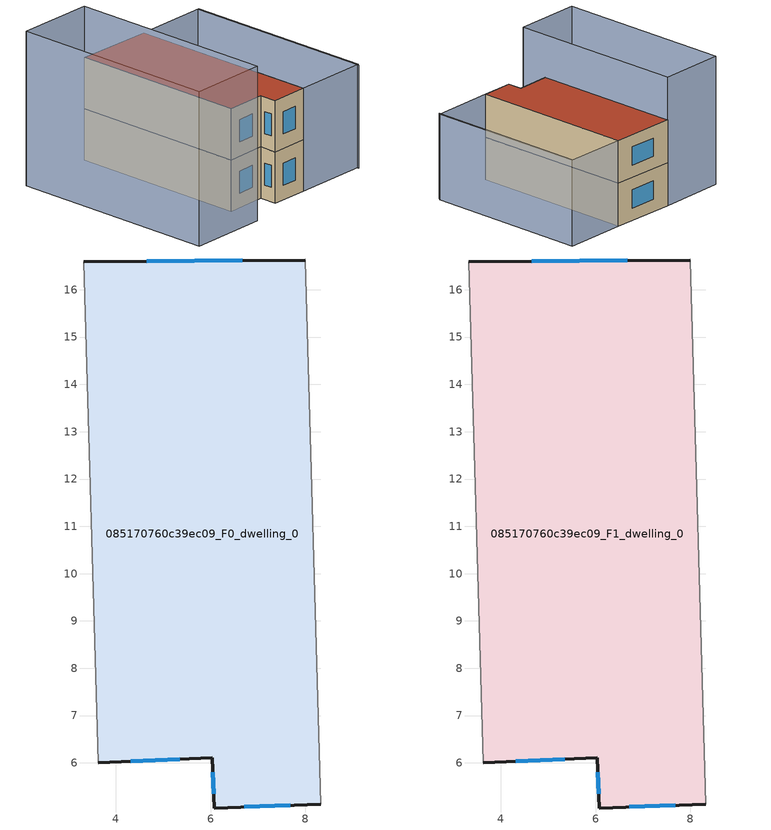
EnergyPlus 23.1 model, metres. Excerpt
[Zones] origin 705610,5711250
085170760c39ec09_F0_dwelling_0
 floor ground (EU_floor_Construction): 8,16.63 8.33,5.13 6.07,5.05 6.04,6.1 3.63,6.01 3.32,16.59 z0
 wall outside (EU_wall_Construction): 8,16.63 3.32,16.59 / 3.63,6.01 6.04,6.1 6.07,5.05 8.33,5.13 z0:3
 wall adiabatic (EU_wall_Construction): 8.33,5.13 8,16.63 / 3.32,16.59 3.63,6.01 z0:3
 window (EU_Window_Construction): 6.67,16.62 4.66,16.6 / 6.72,5.07 7.69,5.1 / 6.05,5.8 6.06,5.35 / 4.32,6.03 5.35,6.08 z0.85:2.15
085170760c39ec09_F1_dwelling_0
 floor to 085170760c39ec09_F0_dwelling_0 (EU_floor_Construction): 8,16.63 8.33,5.13 6.07,5.05 6.04,6.1 3.63,6.01 3.32,16.59 z3
 wall outside (EU_wall_Construction): 8,16.63 3.32,16.59 / 3.63,6.01 6.04,6.1 6.07,5.05 8.33,5.13 z3:6
 wall adiabatic (EU_wall_Construction): 8.33,5.13 8,16.63 / 3.32,16.59 3.63,6.01 z3:6
 window (EU_Window_Construction): 6.67,16.62 4.66,16.6 / 6.72,5.07 7.69,5.1 / 6.05,5.8 6.06,5.35 / 4.32,6.03 5.35,6.08 z3.85:5.15
 roof outside (EU_roof_Construction): 8.33,5.13 8,16.63 3.32,16.59 3.63,6.01 6.04,6.1 6.07,5.05 z6
shading: -1,3.98 -1.36,16.46 / -1.36,16.46 3.33,16.6 / 3.33,16.6 3.69,4.12 / 3.69,4.12 -1,3.98 z0:9; 12.67,5.12 12.35,16.74 / 8.33,5.13 8,16.63 / 8,16.63 12.43,16.76 / 12.43,16.76 12.75,5.25 / 12.75,5.25 8.33,5.13 z0:6
[Building]
EU S2 Campaign: North Axis=0; Terrain=City; Solar Distribution=FullExterior
[Site:Location]
London: Latitude=51.5; Longitude=-0.5; Time Zone=0; Elevation=25
[SizingPeriod:WeatherFileDays]
AnnualSizingPeriod: Begin Month=1; Begin Day of Month=1; End Month=12; End Day of Month=31; Day of Week for Start Day=Monday; Use Weather File Daylight Saving Period=No; Use Weather File Rain and Snow Indicators=No
[MATERIAL]
EU_InternalMass_Material: Roughness=MediumRough; Thickness=0.1; Conductivity=1; Density=1800; Specific Heat=900; Thermal Absorptance=0.9; Solar Absorptance=0.7; Visible Absorptance=0.7
[MATERIAL:NOMASS] Roughness=MediumRough; Thermal Absorptance=0.9; Solar Absorptance=0.7; Visible Absorptance=0.7
Name | Thermal Resistance
EU_wall_NoMass | 0.71061
EU_roof_NoMass | 2.41608
EU_floor_NoMass | 1.75078
[WINDOWMATERIAL:SIMPLEGLAZINGSYSTEM]
EU_Window_SimpleGlazing: UFactor=2.64892; Solar Heat Gain Coefficient=0.76; Visible Transmittance=0.76
[CONSTRUCTION]
EU_wall_Construction: EU_wall_NoMass
EU_roof_Construction: EU_roof_NoMass
EU_floor_Construction: EU_floor_NoMass
EU_Window_Construction: EU_Window_SimpleGlazing
EU_InternalMass_Construction: EU_InternalMass_Material
[ZONE] Type=1; Multiplier=1; Ceiling Height=autocalculate; Volume=154.721; Floor Area=autocalculate; Part of Total Floor Area=Yes
085170760c39ec09_F0_dwelling_0; 085170760c39ec09_F1_dwelling_0
[INTERNALMASS] Construction=EU_InternalMass_Construction; Surface Area=51.5737
Name | Zone or ZoneList
085170760c39ec09_F0_dwelling_0_EU_InternalMass | 085170760c39ec09_F0_dwelling_0
085170760c39ec09_F1_dwelling_0_EU_InternalMass | 085170760c39ec09_F1_dwelling_0
[OTHEREQUIPMENT] Fuel Type=Electricity; Design Level Calculation Method=Watts/Area; Power per Zone Floor Area=1; Fraction Latent=0; Fraction Radiant=0; Fraction Lost=0; Carbon Dioxide Generation Rate=0; EndUse Subcategory=EU_Step8_InternalGains
Name | Zone or ZoneList or Space or SpaceList | Schedule
EU_Step8_InternalGain_085170760c39ec09_F0_dwelling_0_f000 | 085170760c39ec09_F0_dwelling_0 | EU_Step8_GainSchedule_085170760c39ec09_F0_dwelling_0_f000
EU_Step8_InternalGain_085170760c39ec09_F1_dwelling_0_f000 | 085170760c39ec09_F1_dwelling_0 | EU_Step8_GainSchedule_085170760c39ec09_F1_dwelling_0_f000
[ZONEVENTILATION:DESIGNFLOWRATE] Schedule=EU_AlwaysOn; Design Flow Rate Calculation Method=AirChanges/Hour; Air Changes per Hour=0.496673; Ventilation Type=Natural; Fan Pressure Rise=0; Fan Total Efficiency=1; Constant Term Coefficient=1; Temperature Term Coefficient=0; Velocity Term Coefficient=0; Velocity Squared Term Coefficient=0; Minimum Indoor Temperature=-100; Maximum Indoor Temperature=100; Delta Temperature=-100; Minimum Outdoor Temperature=-100; Maximum Outdoor Temperature=100; Maximum Wind Speed=40
Name | Zone or ZoneList or Space or SpaceList
EU_ConstantAir_085170760c39ec09_F0_dwelling_0 | 085170760c39ec09_F0_dwelling_0
EU_ConstantAir_085170760c39ec09_F1_dwelling_0 | 085170760c39ec09_F1_dwelling_0
[HVACTEMPLATE:THERMOSTAT] Constant Heating Setpoint=20; Constant Cooling Setpoint=50
EU_HeatOnly_085170760c39ec09_F0_dwelling_0; EU_HeatOnly_085170760c39ec09_F1_dwelling_0
[HVACTEMPLATE:ZONE:IDEALLOADSAIRSYSTEM] System Availability Schedule=EU_AlwaysOn; Maximum Heating Supply Air Temperature=50; Minimum Cooling Supply Air Temperature=13; Maximum Heating Supply Air Humidity Ratio=0.0156; Minimum Cooling Supply Air Humidity Ratio=0.0077; Heating Limit=NoLimit; Cooling Limit=NoLimit; Heating Availability Schedule=EU_AlwaysOn; Cooling Availability Schedule=EU_CoolingOff; Dehumidification Control Type=ConstantSensibleHeatRatio; Cooling Sensible Heat Ratio=0.7; Dehumidification Setpoint=60; Humidification Control Type=None; Humidification Setpoint=30; Outdoor Air Method=None; Outdoor Air Flow Rate per Person=0.00944; Outdoor Air Flow Rate per Zone Floor Area=0; Outdoor Air Flow Rate per Zone=0; Demand Controlled Ventilation Type=None; Outdoor Air Economizer Type=NoEconomizer; Heat Recovery Type=None; Sensible Heat Recovery Effectiveness=0.7; Latent Heat Recovery Effectiveness=0.65
Name | Template Thermostat
085170760c39ec09_F0_dwelling_0 | EU_HeatOnly_085170760c39ec09_F0_dwelling_0
085170760c39ec09_F1_dwelling_0 | EU_HeatOnly_085170760c39ec09_F1_dwelling_0
[SIZING:ZONE] Zone Cooling Design Supply Air Temperature Input Method=SupplyAirTemperature; Zone Cooling Design Supply Air Temperature=13; Zone Heating Design Supply Air Temperature Input Method=SupplyAirTemperature; Zone Heating Design Supply Air Temperature=50; Zone Cooling Design Supply Air Humidity Ratio=0.008; Zone Heating Design Supply Air Humidity Ratio=0.008; Cooling Design Air Flow Method=DesignDay; Cooling Design Air Flow Rate=0; Cooling Minimum Air Flow per Zone Floor Area=0.000762; Cooling Minimum Air Flow=0; Cooling Minimum Air Flow Fraction=0.2; Heating Design Air Flow Method=DesignDay; Heating Design Air Flow Rate=0; Heating Maximum Air Flow per Zone Floor Area=0.002032; Heating Maximum Air Flow=0.141576; Heating Maximum Air Flow Fraction=0.3; Account for Dedicated Outdoor Air System=No; Dedicated Outdoor Air System Control Strategy=NeutralSupplyAir; Dedicated Outdoor Air Low Setpoint Temperature for Design=autosize; Dedicated Outdoor Air High Setpoint Temperature for Design=autosize; Zone Load Sizing Method=Sensible Load Only No Latent Load; Zone Latent Cooling Design Supply Air Humidity Ratio Input Method=HumidityRatioDifference; Zone Cooling Design Supply Air Humidity Ratio Difference=0.005; Zone Latent Heating Design Supply Air Humidity Ratio Input Method=HumidityRatioDifference; Zone Humidification Design Supply Air Humidity Ratio Difference=0.005
085170760c39ec09_F0_dwelling_0; 085170760c39ec09_F1_dwelling_0
[SCHEDULE:CONSTANT]
Name | Hourly Value
EU_AlwaysOn | 1
EU_CoolingOff | 0
[SCHEDULE:FILE] Column Number=1; Rows to Skip at Top=0; Number of Hours of Data=8760; Column Separator=Comma; Interpolate to Timestep=No; Minutes per Item=60; Adjust Schedule for Daylight Savings=Yes
Name | File
EU_Step8_GainSchedule_085170760c39ec09_F0_dwelling_0_f000 | ../../schedules/085170760c39ec09/085170760c39ec09_F0_dwelling_0_f000_gain.csv
EU_Step8_GainSchedule_085170760c39ec09_F1_dwelling_0_f000 | ../../schedules/085170760c39ec09/085170760c39ec09_F1_dwelling_0_f000_gain.csv
